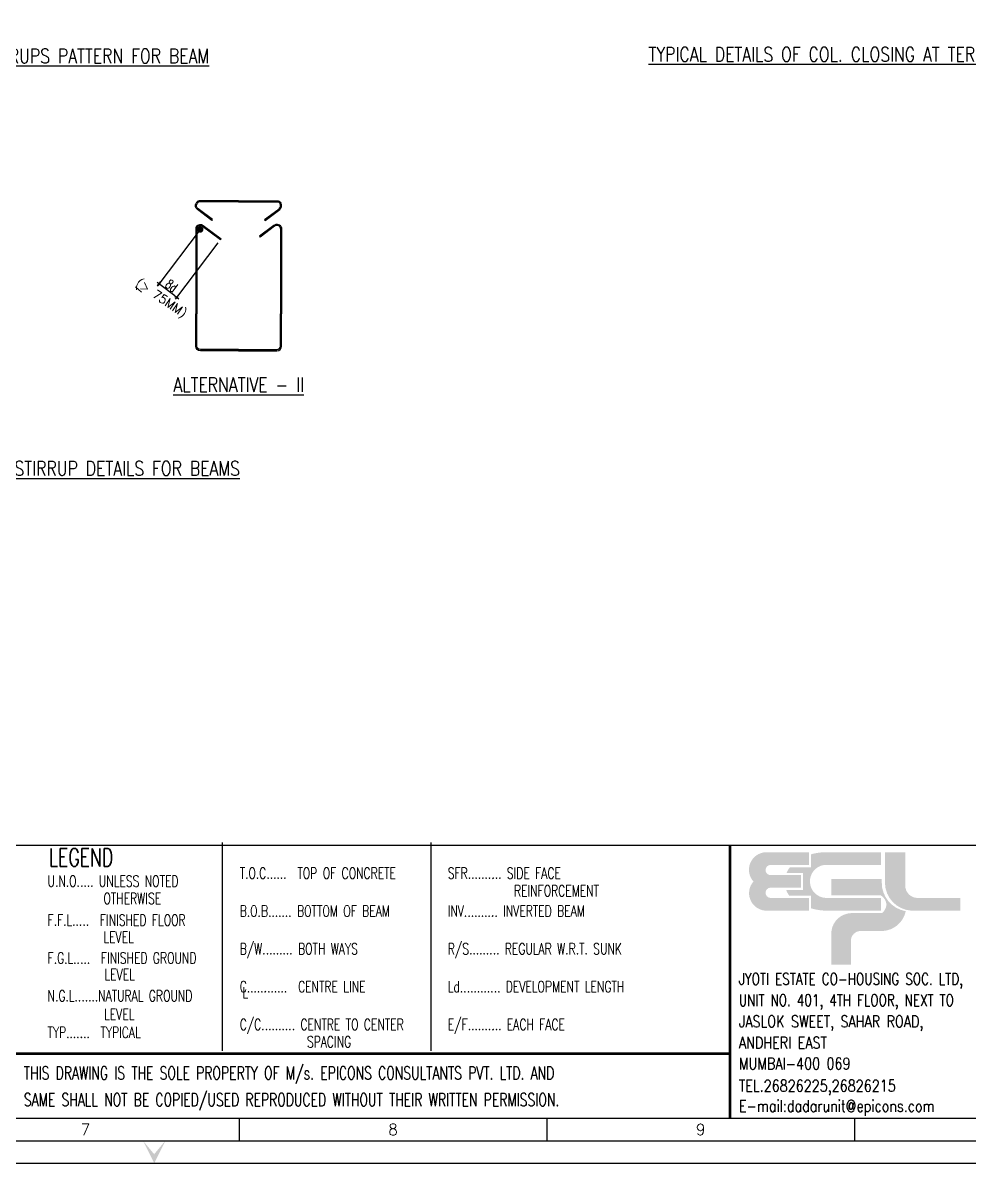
# Model space of a CAD drawing. Extents: x 489124 to 794428, y -356295 to -29813.
# Drawn here: x 573768 to 603495, y -356295 to -320464 of the extents above; entities that cross this region are included whole.
import ezdxf
from ezdxf.enums import TextEntityAlignment as Align

# ---------------------------------------------------------------- set-up
doc = ezdxf.new("R2010")
doc.units = 0
doc.header["$LTSCALE"] = 500
doc.header["$MEASUREMENT"] = 0
doc.layers.get('DEFPOINTS').update_dxf_attribs({"color": 4})
for name, color, linetype, lineweight in [('00 ECPL LOGO', 250, 'Continuous', 20), ('00 ELEV-2', 9, 'Continuous', 30), ('HEADING-TXT', 1, 'Continuous', 25)]:
    doc.layers.add(name, color=color, linetype=linetype, lineweight=lineweight)
for name, color, linetype in [('DIM', 5, 'Continuous'), ('LINK', 2, 'Continuous'), ('notes', 1, 'Continuous'), ('PNA', 10, 'Continuous'), ('REINFORCEMENT', 6, 'Continuous'), ('S-TEXT-1', 4, 'Continuous'), ('TEXT (SHEET)', 4, 'Continuous'), ('TITLE', 4, 'Continuous'), ('TXT', 4, 'Continuous')]:
    doc.layers.add(name, color=color, linetype=linetype)
doc.styles.add('ROMANS', font='r.shx', dxfattribs={"width": 0.7, "bigfont": 'bigfont.shx'})
doc.dimstyles.new('INT25', dxfattribs={"dimtxt": 250, "dimasz": 80, "dimexe": 60, "dimexo": 60, "dimgap": 40, "dimtad": 1, "dimdec": 0, "dimlfac": 0.25, "dimzin": 0, "dimdsep": 46, "dimtxsty": 'ROMANS', "dimblk": 'DIMTICK', "dimblk1": 'DIMTICK', "dimblk2": 'DIMTICK', "dimsah": 1, "dimcen": -0.25, "dimclrd": 7, "dimclre": 7, "dimclrt": 4, "dimadec": 0, "dimazin": 0, "dimtfac": 1, "dimtdec": 0, "dimtix": 1, "dimtofl": 0, "dimtmove": 2, "dimatfit": 3, "dimldrblk": 'DIMTICK', "dimfxl": 0, "dimtolj": 1, "dimtzin": 0, "dimarcsym": 0})

# ---------------------------------------------------------------- blocks, each defined once
blk = doc.blocks.new('FOLDER')
at = {"layer": 'PNA'}
for points in [[(-1250, 2500), (0, 0), (0, 1000)], [(1250, 2500), (0, 0), (0, 1000)]]:
    blk.add_solid(points, dxfattribs=at)
blk = doc.blocks.new('ecpl logo')
at = {"layer": '00 ECPL LOGO'}
for color, points in [(256, [(351, -827, 0.621111), (586, -1401), (1442, -1401), (1442, -1151), (682, -1151, -0.917622), (682, -948), (1285, -948), (1285, -702), (682, -702, -0.926164), (682, -501), (1442, -501), (1442, -251), (581, -251, 0.621111), (351, -827)]), (152, [(2940, -251), (2940, -863, 0.384329), (3453, -1401), (4422, -1401), (4422, -1151), (3582, -1151, -0.414214), (3340, -908), (3340, -251)]), (140, [(1887, -779), (1887, -1102), (2862, -1102, -0.232111), (2971, -1281, -0.194401), (2883, -1450), (2269, -1450, 0.364674), (1887, -1802), (1887, -2463), (2269, -2463), (2269, -1996, -0.414214), (2462, -1802), (2899, -1802, 0.338499), (3350, -1412, -0.371272), (2877, -839), (2877, -779)])]:
    blk.add_hatch(color=color, dxfattribs=at).paths.add_polyline_path(points)
h = blk.add_hatch(color=253, dxfattribs=at)
h.dxf.hatch_style = 1
h.paths.add_polyline_path([(995, -993, 0.07148), (1056, -1106), (1486, -1106), (1486, -1356, 0.065387), (1776, -1401), (2862, -1401), (2862, -1151), (1776, -1151, -0.910826), (1742, -501), (2862, -501), (2862, -251), (1776, -251, 0.069483), (1486, -291), (1486, -546), (1071, -546, 0.072407), (1003, -657), (1329, -657), (1329, -993)])
blk = doc.blocks.new('A1')
at = {"color": 1}
blk.add_line((81794, 6959), (1969, 6959), dxfattribs=at)
at = {"flags": 128}
blk.add_lwpolyline([(0, 0), (82779, 0), (82779, 58231), (0, 58231)], close=True, dxfattribs=at)
at = {"color": 1, "const_width": 56.6}
for points in [[(58867, 984), (58867, 6959)], [(42226, 985), (42226, 2401), (58867, 2401)]]:
    blk.add_lwpolyline(points, dxfattribs=at)
at = {"layer": 'PNA'}
for p, q in [((48124, 984), (48124, 492)), ((54858, 984), (54858, 492)), ((61592, 984), (61592, 492))]:
    blk.add_line(p, q, dxfattribs=at)
at = {"layer": 'PNA', "color": 1}
for points in [[(984, 492), (82287, 492), (82287, 57739), (984, 57739)], [(1969, 984), (81794, 984), (81794, 57247), (1969, 57247)]]:
    blk.add_lwpolyline(points, close=True, dxfattribs=at)
at = {"layer": '00 ELEV-2', "xscale": 1.111872376440616, "yscale": 1.111872376440616, "zscale": 1.111872376440616}
blk.add_blockref('ecpl logo', (58991, 7088), dxfattribs=at)
at = {"layer": 'PNA', "xscale": 0.1968578388914466, "yscale": 0.1968578388914466, "zscale": 0.1968578388914466}
blk.add_blockref('FOLDER', (46262, 0), dxfattribs=at)
at = {"layer": 'PNA', "style": 'ROMANS'}
for s, p in [('7', (44757, 738)), ('8', (51491, 738)), ('9', (58226, 738))]:
    blk.add_text(s, height=246, dxfattribs=at).set_placement(p, align=Align.MIDDLE)
at = {"layer": 'S-TEXT-1', "style": 'ROMANS'}
for s, height, width, p in [('JYOTI ESTATE CO-HOUSING SOC. LTD,', 256.46, 0.75, (59062, 3906, 7)), ('UNIT NO. 401, 4TH FLOOR, NEXT TO', 256.46, 0.75, (59062, 3441, 7)), ('JASLOK SWEET, SAHAR ROAD,', 255.53, 0.8, (59062, 2977, 7)), ('ANDHERI EAST', 255.53, 0.8, (59062, 2512, 7)), ('MUMBAI-400 069', 255.53, 0.8, (59062, 2054, 7)), ('TEL.26826225,26826215', 255.53, 0.8, (59062, 1567, 7)), ('E-mail:dadarunit@epicons.com', 255.53, 0.8, (59062, 1125, 7))]:
    blk.add_text(s, height=height, dxfattribs=dict(at, width=width)).set_placement(p)
at = {"layer": 'TEXT (SHEET)', "color": 4, "style": 'ROMANS', "width": 0.7}
for s, p in [('THIS DRAWING IS THE SOLE PROPERTY OF M/s. EPICONS CONSULTANTS PVT. LTD. AND', (43408, 1833)), ('SAME SHALL NOT BE COPIED/USED REPRODUCED WITHOUT THEIR WRITTEN PERMISSION.', (43408, 1247))]:
    blk.add_text(s, height=283.16, dxfattribs=at).set_placement(p)
blk = doc.blocks.new('DIMTICK')
for p, q in [((-1, 0), (1, 0)), ((0, 1), (0, -1))]:
    blk.add_line(p, q)
at = {"color": 2, "const_width": 0.1}
blk.add_lwpolyline([(0.71, 0.71), (-0.71, -0.71)], dxfattribs=at)
blk = doc.blocks.new('*D978')
at = {"layer": 'DEFPOINTS', "color": 0}
for p in [(579378, -326909), (579932, -327327), (578048, -328670)]:
    blk.add_point(p, dxfattribs=at)
at = {"layer": 'DIM', "color": 7, "lineweight": -2}
for p, q in [((579342, -326957), (578012, -328718)), ((579896, -327375), (578566, -329136)), ((578538, -329040), (578112, -328718))]:
    blk.add_line(p, q, dxfattribs=at)
at = {"layer": 'DIM', "color": 7, "lineweight": -2, "xscale": 80, "yscale": 80, "zscale": 80}
for p, rotation in [((578048, -328670), 142.9439558410894), ((578602, -329088), 322.9439558410894)]:
    blk.add_blockref('DIMTICK', p, dxfattribs=dict(at, rotation=rotation))
at = {"layer": 'DIM', "color": 4, "insert": (578440, -328727), "char_height": 250, "attachment_point": 5, "rotation": 322.944, "style": 'ROMANS'}
blk.add_mtext('\\A1;{\\H1.2x;8d}', dxfattribs=at)

msp = doc.modelspace()

# ---------------------------------------------------------------- linework, layer by layer
at = {"layer": 'LINK'}
for p, q in [((579730.162, -326651.367), (579709.072, -326679.299)), ((581357.458, -326651.367), (581378.548, -326679.299)), ((580002.21, -327247.68), (579981.119, -327275.612)), ((581202.531, -327170.331), (581223.622, -327198.262))]:
    msp.add_line(p, q, dxfattribs=at)
at = {"layer": 'LINK', "elevation": 0}
for points in [[(580543.81, -326052.511), (579341.193, -326052.511, 0.270159719), (579213.286, -326127.063, 0.270159719)], [(580543.81, -326052.511), (581746.427, -326052.511, -0.270159719), (581874.334, -326127.063, -0.270159719)], [(579704.506, -326675.548), (579250.035, -326332.39, -0.391379955), (579213.286, -326127.063, -0.391379955)], [(579725.596, -326647.616), (579271.138, -326304.468, -0.381213026), (579240.579, -326149.485, -0.381213026)], [(580543.81, -326087.511), (579341.193, -326087.511, 0.284887278), (579240.868, -326149.723, 0.284887278)], [(580543.81, -326087.511), (581746.427, -326087.511, -0.284887278), (581846.752, -326149.723, -0.284887278)], [(581362.024, -326647.616), (581816.482, -326304.468, 0.381213026), (581847.041, -326149.485, 0.381213026)], [(581383.114, -326675.548), (581837.585, -326332.39, 0.391379955), (581874.334, -326127.063, 0.391379955)], [(579222.746, -326857.173, 0.148969914), (579197.769, -326939.145), (579197.769, -329606.78)], [(579222.746, -326857.173, -0.414213562), (579437.979, -326827.323), (580002.21, -327247.68)], [(579252.754, -326875.293, 0.152834704), (579232.769, -326939.145), (579232.769, -329606.78)], [(579252.92, -326875.393, -0.40520968), (579416.875, -326855.245), (579981.119, -327275.612)], [(581872.025, -326857.173, 0.414213562), (581656.793, -326827.323), (581202.531, -327170.331)], [(581841.851, -326875.393, 0.40520968), (581677.896, -326855.245), (581223.622, -327198.262)], [(581842.018, -326875.293, -0.152834704), (581862.002, -326939.145), (581862.002, -329606.78)], [(581872.025, -326857.173, -0.148969914), (581897.002, -326939.145), (581897.002, -329606.78)], [(580547.386, -330766.881), (579344.769, -330766.881, -0.414213562), (579197.769, -330619.881), (579197.769, -329606.78)], [(580547.386, -330731.881), (579344.769, -330731.881, -0.414213562), (579232.769, -330619.881), (579232.769, -329606.78)], [(580547.386, -330766.881), (581750.002, -330766.881, 0.414213562), (581897.002, -330619.881), (581897.002, -329606.78)], [(580547.386, -330731.881), (581750.002, -330731.881, 0.414213562), (581862.002, -330619.881), (581862.002, -329606.78)]]:
    msp.add_lwpolyline(points, format="xyb", dxfattribs=at)
at = {"layer": 'REINFORCEMENT', "linetype": 'Continuous', "const_width": 100}
msp.add_lwpolyline([(579292.119, -326956.612, 1), (579392.119, -326956.612, 1)], format="xyb", close=True, dxfattribs=at)
at = {"layer": 'TITLE', "color": 0}
for p, q in [((580038.199, -352760.33), (580038.199, -346219.203)), ((586592.563, -352760.33), (586592.563, -346219.203))]:
    msp.add_line(p, q, dxfattribs=at)
at = {"layer": 'TXT', "linetype": 'ByBlock'}
msp.add_line((577305.736, -328763.617), (577496.773, -328925.183), dxfattribs=at)

# ---------------------------------------------------------------- block references
at = {"xscale": 1.434849416022188, "yscale": 1.434849416022188, "zscale": 1.434849416022188}
msp.add_blockref('A1', (511515.5, -356294.5), dxfattribs=at)

# ---------------------------------------------------------------- texts
at = {"layer": 'HEADING-TXT', "color": 6, "style": 'ROMANS', "width": 0.8}
for s, p in [('%%UTYPICAL STIRRUPS PATTERN FOR BEAM', (574930.423, -321504.425)), ('%%UTYPICAL DETAILS OF COL. CLOSING AT TERRACE LVL.', (599760.296, -321452.97)), ('%%UALTERNATIVE - II', (580547.386, -331835.385)), ('%%UTYPICAL STIRRUP DETAILS FOR BEAMS', (576005.145, -334463.956))]:
    msp.add_text(s, height=450, dxfattribs=at).set_placement(p, align=Align.MIDDLE_CENTER)
at = {"layer": 'HEADING-TXT', "color": 6, "style": 'ROMANS', "width": 0.7}
msp.add_text('LEGEND', height=565.4579, dxfattribs=at).set_placement((574589.306, -346968.976))
at = {"layer": 'notes', "color": 4, "style": 'ROMANS', "width": 0.7}
for s, height, p in [('T.O.C......  TOP OF CONCRETE', 353.41119, (580579.858, -347360.369)), ('SFR.......... SIDE FACE', 353.41119, (587116.551, -347360.369)), ('U.N.O..... UNLESS NOTED', 353.41119, (574545.715, -347609.877)), ('OTHERWISE', 353.4112, (576299.898, -348152.805)), ('REINFORCEMENT', 353.41119, (589196, -347911.588)), ('B.O.B....... BOTTOM OF BEAM', 353.41119, (580579.858, -348548.537)), ('INV.......... INVERTED BEAM', 353.41119, (587116.551, -348548.537)), ('F.F.L.....  FINISHED FLOOR', 353.41119, (574545.715, -348835.507)), ('LEVEL', 353.4112, (576300.283, -349369.258)), ('B/W......... BOTH WAYS', 353.41119, (580579.858, -349736.705)), ('R/S......... REGULAR W.R.T. SUNK', 353.41119, (587116.551, -349736.705)), ('F.G.L.....  FINISHED GROUND', 353.41119, (574545.715, -350023.675)), ('LEVEL', 353.4112, (576332.09, -350540.619)), ('C............  CENTRE LINE', 353.41119, (580579.858, -350924.874)), ('L', 353.411, (580663.498, -351113.922)), ('Ld............ DEVELOPMENT LENGTH', 353.41119, (587116.551, -350924.874)), ('N.G.L.......NATURAL GROUND', 353.41119, (574545.715, -351211.844)), ('LEVEL', 353.4112, (576321.078, -351794.865)), ('C/C.......... CENTRE TO CENTER', 353.41119, (580579.858, -352113.042)), ('E/F.......... EACH FACE', 353.41119, (587116.551, -352113.042)), ('TYP.......  TYPICAL', 353.41119, (574545.715, -352360.289)), ('SPACING', 353.4112, (582693.751, -352656.67))]:
    msp.add_text(s, height=height, dxfattribs=at).set_placement(p)
at = {"layer": 'TXT', "linetype": 'ByBlock', "style": 'ROMANS'}
msp.add_text('(> 75MM)', height=275, rotation=325.7906324, dxfattribs=at).set_placement((578112.142, -329123.48), align=Align.MIDDLE)

# ---------------------------------------------------------------- dimensions: what is measured, and where the dimension line sits
at = {"layer": 'DIM'}
dim = msp.add_aligned_dim(p1=(579931.822, -327326.706), p2=(579378.275, -326908.729), distance=2207.143, text='{\\H1.2x;8d}', dimstyle='INT25', dxfattribs=at)
dim.commit()
dim.dimension.update_dxf_attribs({"geometry": '*D978', "text_midpoint": (578439.526, -328727.492)})

doc.saveas('drawing.dxf')
